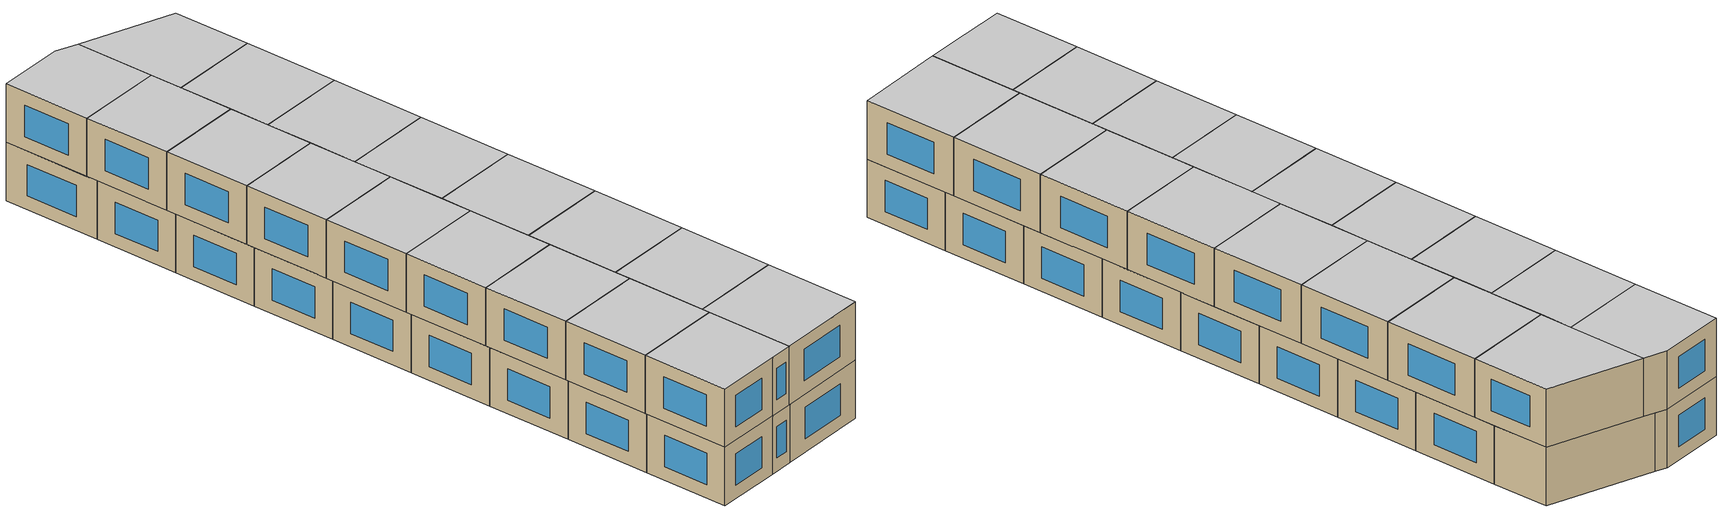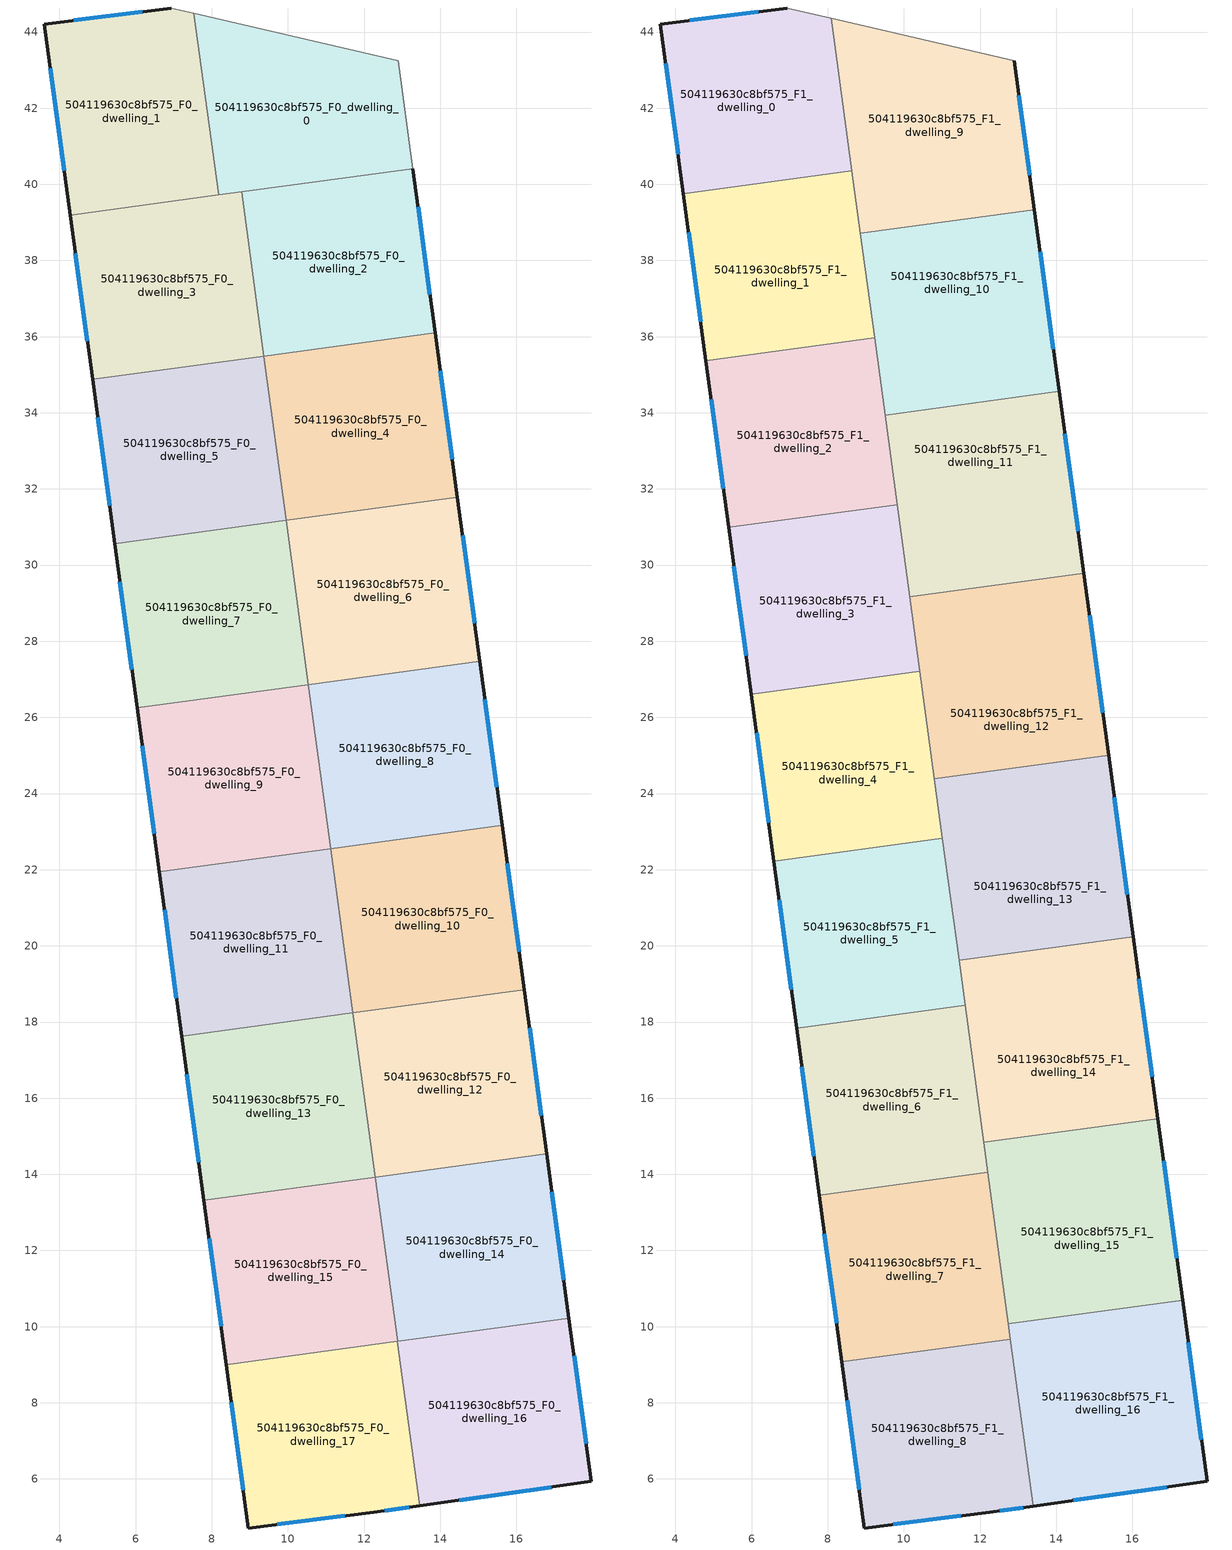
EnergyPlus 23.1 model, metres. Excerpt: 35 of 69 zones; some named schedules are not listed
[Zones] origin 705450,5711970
504119630c8bf575_F0_dwelling_0
 floor ground (EU_floor_Construction): 12.9,43.25 13.28,40.41 4.28,39.19 8.18,39.72 7.53,44.49 z0
 wall to 504119630c8bf575_F0_dwelling_1 (EU_wall_Construction): 7.53,44.49 8.18,39.72 4.28,39.19 z0:3
 wall adiabatic (EU_wall_Construction): 13.28,40.41 12.9,43.25 7.53,44.49 z0:3
 wall to 504119630c8bf575_F0_dwelling_2 (EU_wall_Construction): 8.78,39.8 13.28,40.41 z0:3
 wall to 504119630c8bf575_F0_dwelling_3 (EU_wall_Construction): 4.28,39.19 8.18,39.72 8.78,39.8 z0:3
 ceiling adiabatic (EU_roof_Construction): 13.28,40.41 12.9,43.25 8.09,44.36 8.71,39.79 z3
504119630c8bf575_F0_dwelling_1
 floor ground (EU_floor_Construction): 7.53,44.49 8.18,39.72 4.28,39.19 3.6,44.21 6.94,44.63 z0
 wall outside (EU_wall_Construction): 6.94,44.63 3.6,44.21 4.28,39.19 z0:3
 wall adiabatic (EU_wall_Construction): 7.53,44.49 6.94,44.63 z0:3
 window (EU_Window_Construction): 6.17,44.53 4.38,44.3 / 3.76,43.05 4.13,40.35 z0.69:2.31
504119630c8bf575_F0_dwelling_10
 floor ground (EU_floor_Construction): 15.62,23.16 16.21,18.85 11.71,18.24 11.12,22.55 z0
 wall outside (EU_wall_Construction): 16.21,18.85 15.62,23.16 z0:3
 wall to 504119630c8bf575_F0_dwelling_12 (EU_wall_Construction): 11.71,18.24 16.21,18.85 z0:3
 wall to 504119630c8bf575_F0_dwelling_11 (EU_wall_Construction): 11.12,22.55 11.71,18.24 z0:3
 wall to 504119630c8bf575_F0_dwelling_8 (EU_wall_Construction): 15.62,23.16 11.12,22.55 z0:3
 window (EU_Window_Construction): 16.08,19.85 15.76,22.16 z0.69:2.31
504119630c8bf575_F0_dwelling_11
 floor ground (EU_floor_Construction): 11.12,22.55 11.71,18.24 7.21,17.63 6.62,21.94 z0
 wall outside (EU_wall_Construction): 6.62,21.94 7.21,17.63 z0:3
 wall to 504119630c8bf575_F0_dwelling_13 (EU_wall_Construction): 7.21,17.63 11.71,18.24 z0:3
 wall to 504119630c8bf575_F0_dwelling_9 (EU_wall_Construction): 11.12,22.55 6.62,21.94 z0:3
 window (EU_Window_Construction): 6.76,20.94 7.07,18.63 z0.69:2.31
 ceiling adiabatic (EU_roof_Construction): 11.71,18.24 11.52,19.63 11.45,19.62 11.05,22.54 6.62,21.94 7.21,17.63 z3
504119630c8bf575_F0_dwelling_12
 floor ground (EU_floor_Construction): 16.21,18.85 16.8,14.54 12.3,13.93 11.71,18.24 z0
 wall outside (EU_wall_Construction): 16.8,14.54 16.21,18.85 z0:3
 wall to 504119630c8bf575_F0_dwelling_14 (EU_wall_Construction): 12.3,13.93 16.8,14.54 z0:3
 wall to 504119630c8bf575_F0_dwelling_13 (EU_wall_Construction): 11.71,18.24 12.3,13.93 z0:3
 window (EU_Window_Construction): 16.66,15.54 16.35,17.85 z0.69:2.31
504119630c8bf575_F0_dwelling_13
 floor ground (EU_floor_Construction): 11.71,18.24 12.3,13.93 7.8,13.32 7.21,17.63 z0
 wall outside (EU_wall_Construction): 7.21,17.63 7.8,13.32 z0:3
 wall to 504119630c8bf575_F0_dwelling_15 (EU_wall_Construction): 7.8,13.32 12.3,13.93 z0:3
 window (EU_Window_Construction): 7.35,16.63 7.66,14.32 z0.69:2.31
 ceiling adiabatic (EU_roof_Construction): 12.2,14.06 11.64,18.23 7.21,17.63 7.78,13.46 z3
504119630c8bf575_F0_dwelling_14
 floor ground (EU_floor_Construction): 16.8,14.54 17.38,10.23 12.88,9.62 12.3,13.93 z0
 wall outside (EU_wall_Construction): 17.38,10.23 16.8,14.54 z0:3
 wall to 504119630c8bf575_F0_dwelling_15 (EU_wall_Construction): 12.3,13.93 12.88,9.62 z0:3
 wall to 504119630c8bf575_F0_dwelling_16 (EU_wall_Construction): 12.88,9.62 17.38,10.23 z0:3
 window (EU_Window_Construction): 17.25,11.22 16.93,13.54 z0.69:2.31
504119630c8bf575_F0_dwelling_15
 floor ground (EU_floor_Construction): 12.3,13.93 12.88,9.62 8.38,9 7.8,13.32 z0
 wall outside (EU_wall_Construction): 7.8,13.32 8.38,9 z0:3
 wall to 504119630c8bf575_F0_dwelling_17 (EU_wall_Construction): 8.38,9 12.88,9.62 z0:3
 window (EU_Window_Construction): 7.93,12.32 8.24,10 z0.69:2.31
 ceiling adiabatic (EU_roof_Construction): 12.88,9.62 12.82,10.08 12.74,10.07 12.81,9.61 z3
504119630c8bf575_F0_dwelling_16
 floor ground (EU_floor_Construction): 17.38,10.23 17.96,5.93 13.46,5.29 12.88,9.62 z0
 wall outside (EU_wall_Construction): 13.46,5.29 17.96,5.93 17.38,10.23 z0:3
 wall to 504119630c8bf575_F0_dwelling_17 (EU_wall_Construction): 12.88,9.62 13.46,5.29 z0:3
 window (EU_Window_Construction): 14.51,5.44 16.92,5.79 / 17.83,6.93 17.52,9.23 z0.69:2.31
 ceiling adiabatic (EU_roof_Construction): 17.96,5.93 17.38,10.23 12.88,9.62 13.46,5.29 z3
504119630c8bf575_F0_dwelling_17
 floor ground (EU_floor_Construction): 12.88,9.62 13.46,5.29 12.26,5.12 8.96,4.71 8.38,9 z0
 wall outside (EU_wall_Construction): 8.38,9 8.96,4.71 12.26,5.12 13.46,5.29 z0:3
 window (EU_Window_Construction): 12.54,5.16 13.18,5.25 / 9.73,4.81 11.5,5.03 / 8.51,8.01 8.83,5.7 z0.69:2.31
 ceiling adiabatic (EU_roof_Construction): 13.46,5.29 12.88,9.62 12.81,9.61 13.39,5.28 z3
504119630c8bf575_F0_dwelling_2
 floor ground (EU_floor_Construction): 13.28,40.41 13.87,36.1 9.37,35.49 8.78,39.8 z0
 wall outside (EU_wall_Construction): 13.87,36.1 13.28,40.41 z0:3
 wall to 504119630c8bf575_F0_dwelling_4 (EU_wall_Construction): 9.37,35.49 13.87,36.1 z0:3
 wall to 504119630c8bf575_F0_dwelling_3 (EU_wall_Construction): 8.78,39.8 9.37,35.49 z0:3
 window (EU_Window_Construction): 13.73,37.1 13.42,39.41 z0.69:2.31
504119630c8bf575_F0_dwelling_3
 floor ground (EU_floor_Construction): 8.78,39.8 9.37,35.49 4.87,34.88 4.28,39.19 z0
 wall outside (EU_wall_Construction): 4.28,39.19 4.87,34.88 z0:3
 wall to 504119630c8bf575_F0_dwelling_5 (EU_wall_Construction): 4.87,34.88 9.37,35.49 z0:3
 window (EU_Window_Construction): 4.42,38.19 4.73,35.88 z0.69:2.31
504119630c8bf575_F0_dwelling_4
 floor ground (EU_floor_Construction): 13.87,36.1 14.45,31.79 9.95,31.18 9.37,35.49 z0
 wall outside (EU_wall_Construction): 14.45,31.79 13.87,36.1 z0:3
 wall to 504119630c8bf575_F0_dwelling_5 (EU_wall_Construction): 9.37,35.49 9.95,31.18 z0:3
 wall to 504119630c8bf575_F0_dwelling_6 (EU_wall_Construction): 9.95,31.18 14.45,31.79 z0:3
 window (EU_Window_Construction): 14.32,32.79 14,35.1 z0.69:2.31
504119630c8bf575_F0_dwelling_5
 floor ground (EU_floor_Construction): 9.37,35.49 9.95,31.18 5.45,30.57 4.87,34.88 z0
 wall outside (EU_wall_Construction): 4.87,34.88 5.45,30.57 z0:3
 wall to 504119630c8bf575_F0_dwelling_7 (EU_wall_Construction): 5.45,30.57 9.95,31.18 z0:3
 window (EU_Window_Construction): 5,33.88 5.32,31.56 z0.69:2.31
 ceiling adiabatic (EU_roof_Construction): 9.88,31.17 9.3,35.48 4.87,34.88 5.45,30.57 9.95,31.18 z3
504119630c8bf575_F0_dwelling_6
 floor ground (EU_floor_Construction): 14.45,31.79 15.04,27.47 10.54,26.86 9.95,31.18 z0
 wall outside (EU_wall_Construction): 15.04,27.47 14.45,31.79 z0:3
 wall to 504119630c8bf575_F0_dwelling_7 (EU_wall_Construction): 9.95,31.18 10.54,26.86 z0:3
 wall to 504119630c8bf575_F0_dwelling_8 (EU_wall_Construction): 10.54,26.86 15.04,27.47 z0:3
 window (EU_Window_Construction): 14.9,28.47 14.59,30.79 z0.69:2.31
504119630c8bf575_F0_dwelling_7
 floor ground (EU_floor_Construction): 9.95,31.18 10.54,26.86 6.04,26.25 5.45,30.57 z0
 wall outside (EU_wall_Construction): 5.45,30.57 6.04,26.25 z0:3
 wall to 504119630c8bf575_F0_dwelling_9 (EU_wall_Construction): 6.04,26.25 10.54,26.86 z0:3
 window (EU_Window_Construction): 5.59,29.57 5.9,27.25 z0.69:2.31
504119630c8bf575_F0_dwelling_8
 floor ground (EU_floor_Construction): 15.04,27.47 15.62,23.16 11.12,22.55 10.54,26.86 z0
 wall outside (EU_wall_Construction): 15.62,23.16 15.04,27.47 z0:3
 wall to 504119630c8bf575_F0_dwelling_9 (EU_wall_Construction): 10.54,26.86 11.12,22.55 z0:3
 window (EU_Window_Construction): 15.49,24.16 15.17,26.48 z0.69:2.31
504119630c8bf575_F0_dwelling_9
 floor ground (EU_floor_Construction): 10.54,26.86 11.12,22.55 6.62,21.94 6.04,26.25 z0
 wall outside (EU_wall_Construction): 6.04,26.25 6.62,21.94 z0:3
 window (EU_Window_Construction): 6.18,25.25 6.49,22.94 z0.69:2.31
 ceiling adiabatic (EU_roof_Construction): 11.05,22.54 10.47,26.85 6.04,26.25 6.62,21.94 z3
504119630c8bf575_F1_dwelling_0
 floor to 504119630c8bf575_F0_dwelling_1 (EU_floor_Construction): 7.53,44.49 8.1,40.28 4.21,39.75 3.6,44.21 6.94,44.63 z3
 floor to 504119630c8bf575_F0_dwelling_0 (EU_floor_Construction): 8.09,44.36 8.64,40.36 8.1,40.28 7.53,44.49 z3
 wall outside (EU_wall_Construction): 6.94,44.63 3.6,44.21 4.21,39.75 z3:6
 wall adiabatic (EU_wall_Construction): 8.09,44.36 6.94,44.63 z3:6
 wall to 504119630c8bf575_F1_dwelling_1 (EU_wall_Construction): 4.21,39.75 8.64,40.36 z3:6
 wall to 504119630c8bf575_F1_dwelling_9 (EU_wall_Construction): 8.64,40.36 8.09,44.36 z3:6
 window (EU_Window_Construction): 6.17,44.53 4.38,44.3 / 3.74,43.18 4.07,40.79 z3.69:5.31
 ceiling to 504119630c8bf575_F2_dwelling_0 (EU_floor_Construction): 8.64,40.36 8.09,44.36 6.94,44.63 3.6,44.21 4.21,39.75 z6
504119630c8bf575_F1_dwelling_1
 floor to 504119630c8bf575_F0_dwelling_3 (EU_floor_Construction): 8.71,39.79 9.23,35.97 4.8,35.37 4.28,39.19 z3
 floor to 504119630c8bf575_F0_dwelling_1 (EU_floor_Construction): 8.1,40.28 8.18,39.72 4.28,39.19 4.21,39.75 z3
 floor to 504119630c8bf575_F0_dwelling_0 (EU_floor_Construction): 8.64,40.36 8.71,39.79 4.28,39.19 8.18,39.72 8.1,40.28 z3
 wall outside (EU_wall_Construction): 4.21,39.75 4.8,35.37 z3:6
 wall to 504119630c8bf575_F1_dwelling_2 (EU_wall_Construction): 4.8,35.37 9.23,35.97 z3:6
 wall to 504119630c8bf575_F1_dwelling_10 (EU_wall_Construction): 9.23,35.97 8.86,38.72 z3:6
 wall to 504119630c8bf575_F1_dwelling_9 (EU_wall_Construction): 8.86,38.72 8.64,40.36 z3:6
 window (EU_Window_Construction): 4.35,38.74 4.66,36.39 z3.69:5.31
 ceiling to 504119630c8bf575_F2_dwelling_1 (EU_floor_Construction): 9.23,35.97 8.64,40.36 4.21,39.75 4.8,35.37 z6
504119630c8bf575_F1_dwelling_10
 floor to 504119630c8bf575_F0_dwelling_2 (EU_floor_Construction): 13.43,39.34 13.87,36.1 9.37,35.49 8.93,38.73 z3
 floor to 504119630c8bf575_F0_dwelling_4 (EU_floor_Construction): 13.87,36.1 14.08,34.56 9.58,33.95 9.37,35.49 z3
 floor to 504119630c8bf575_F0_dwelling_3 (EU_floor_Construction): 8.93,38.73 9.37,35.49 9.3,35.48 8.86,38.72 z3
 floor to 504119630c8bf575_F0_dwelling_5 (EU_floor_Construction): 9.37,35.49 9.58,33.95 9.51,33.94 9.3,35.48 z3
 wall outside (EU_wall_Construction): 14.08,34.56 13.43,39.34 z3:6
 wall to 504119630c8bf575_F1_dwelling_9 (EU_wall_Construction): 13.43,39.34 8.86,38.72 z3:6
 wall to 504119630c8bf575_F1_dwelling_11 (EU_wall_Construction): 9.51,33.94 14.08,34.56 z3:6
 wall to 504119630c8bf575_F1_dwelling_2 (EU_wall_Construction): 9.23,35.97 9.51,33.94 z3:6
 window (EU_Window_Construction): 13.93,35.67 13.58,38.23 z3.69:5.31
 ceiling to 504119630c8bf575_F2_dwelling_10 (EU_floor_Construction): 14.08,34.56 13.43,39.34 8.86,38.72 9.51,33.94 z6
504119630c8bf575_F1_dwelling_11
 floor to 504119630c8bf575_F0_dwelling_4 (EU_floor_Construction): 14.08,34.56 14.45,31.79 9.95,31.18 9.58,33.95 z3
 floor to 504119630c8bf575_F0_dwelling_7 (EU_floor_Construction): 9.95,31.18 10.23,29.17 10.15,29.17 9.88,31.17 z3
 floor to 504119630c8bf575_F0_dwelling_6 (EU_floor_Construction): 14.45,31.79 14.72,29.79 10.23,29.17 9.95,31.18 z3
 floor to 504119630c8bf575_F0_dwelling_5 (EU_floor_Construction): 9.58,33.95 9.95,31.18 9.88,31.17 9.51,33.94 z3
 wall outside (EU_wall_Construction): 14.72,29.79 14.08,34.56 z3:6
 wall to 504119630c8bf575_F1_dwelling_12 (EU_wall_Construction): 10.15,29.17 14.72,29.79 z3:6
 wall to 504119630c8bf575_F1_dwelling_3 (EU_wall_Construction): 9.83,31.59 10.15,29.17 z3:6
 wall to 504119630c8bf575_F1_dwelling_2 (EU_wall_Construction): 9.51,33.94 9.82,31.59 z3:6
 window (EU_Window_Construction): 14.58,30.89 14.23,33.46 z3.69:5.31
 ceiling to 504119630c8bf575_F2_dwelling_11 (EU_floor_Construction): 14.72,29.79 14.08,34.56 9.51,33.94 10.15,29.17 z6
504119630c8bf575_F1_dwelling_12
 floor to 504119630c8bf575_F0_dwelling_8 (EU_floor_Construction): 15.04,27.47 15.37,25.01 10.87,24.4 10.54,26.86 z3
 floor to 504119630c8bf575_F0_dwelling_6 (EU_floor_Construction): 14.72,29.79 15.04,27.47 10.54,26.86 10.23,29.17 z3
 floor to 504119630c8bf575_F0_dwelling_9 (EU_floor_Construction): 10.54,26.86 10.87,24.4 10.8,24.39 10.47,26.85 z3
 floor to 504119630c8bf575_F0_dwelling_7 (EU_floor_Construction): 10.23,29.17 10.54,26.86 10.47,26.85 10.15,29.17 z3
 wall outside (EU_wall_Construction): 15.37,25.01 14.72,29.79 z3:6
 wall to 504119630c8bf575_F1_dwelling_13 (EU_wall_Construction): 10.8,24.39 15.37,25.01 z3:6
 wall to 504119630c8bf575_F1_dwelling_4 (EU_wall_Construction): 10.42,27.21 10.8,24.39 z3:6
 wall to 504119630c8bf575_F1_dwelling_3 (EU_wall_Construction): 10.15,29.16 10.42,27.21 z3:6
 window (EU_Window_Construction): 15.22,26.12 14.88,28.68 z3.69:5.31
 ceiling to 504119630c8bf575_F2_dwelling_12 (EU_floor_Construction): 15.37,25.01 14.72,29.79 10.15,29.17 10.8,24.39 z6
504119630c8bf575_F1_dwelling_13
 floor to 504119630c8bf575_F0_dwelling_10 (EU_floor_Construction): 15.62,23.16 16.02,20.24 11.52,19.63 11.12,22.55 z3
 floor to 504119630c8bf575_F0_dwelling_8 (EU_floor_Construction): 15.37,25.01 15.62,23.16 11.12,22.55 10.87,24.4 z3
 floor to 504119630c8bf575_F0_dwelling_11 (EU_floor_Construction): 11.12,22.55 11.52,19.63 11.45,19.62 11.05,22.54 z3
 floor to 504119630c8bf575_F0_dwelling_9 (EU_floor_Construction): 10.87,24.4 11.12,22.55 11.05,22.54 10.8,24.39 z3
 wall outside (EU_wall_Construction): 16.02,20.24 15.37,25.01 z3:6
 wall to 504119630c8bf575_F1_dwelling_14 (EU_wall_Construction): 11.45,19.62 16.02,20.24 z3:6
 wall to 504119630c8bf575_F1_dwelling_5 (EU_wall_Construction): 11.01,22.82 11.45,19.62 z3:6
 wall to 504119630c8bf575_F1_dwelling_4 (EU_wall_Construction): 10.8,24.39 11.01,22.82 z3:6
 window (EU_Window_Construction): 15.87,21.34 15.52,23.91 z3.69:5.31
 ceiling to 504119630c8bf575_F2_dwelling_13 (EU_floor_Construction): 16.02,20.24 15.37,25.01 10.8,24.39 11.45,19.62 z6
504119630c8bf575_F1_dwelling_14
 floor to 504119630c8bf575_F0_dwelling_12 (EU_floor_Construction): 16.21,18.85 16.67,15.46 12.17,14.85 11.71,18.24 z3
 floor to 504119630c8bf575_F0_dwelling_10 (EU_floor_Construction): 16.02,20.24 16.21,18.85 11.71,18.24 11.52,19.63 z3
 floor adiabatic (EU_floor_Construction): 11.52,19.63 11.71,18.24 11.64,18.23 11.45,19.62 z3
 floor to 504119630c8bf575_F0_dwelling_13 (EU_floor_Construction): 11.71,18.24 12.17,14.85 12.1,14.84 11.64,18.23 z3
 wall outside (EU_wall_Construction): 16.67,15.46 16.02,20.24 z3:6
 wall to 504119630c8bf575_F1_dwelling_15 (EU_wall_Construction): 12.1,14.84 16.67,15.46 z3:6
 wall to 504119630c8bf575_F1_dwelling_6 (EU_wall_Construction): 11.61,18.44 12.1,14.84 z3:6
 wall to 504119630c8bf575_F1_dwelling_5 (EU_wall_Construction): 11.45,19.62 11.61,18.44 z3:6
 window (EU_Window_Construction): 16.52,16.57 16.17,19.13 z3.69:5.31
 ceiling to 504119630c8bf575_F2_dwelling_14 (EU_floor_Construction): 16.67,15.46 16.02,20.24 11.45,19.62 12.1,14.84 z6
504119630c8bf575_F1_dwelling_15
 floor to 504119630c8bf575_F0_dwelling_14 (EU_floor_Construction): 16.8,14.54 17.32,10.69 12.82,10.08 12.3,13.93 z3
 floor to 504119630c8bf575_F0_dwelling_12 (EU_floor_Construction): 16.67,15.46 16.8,14.54 12.3,13.93 12.17,14.85 z3
 floor to 504119630c8bf575_F0_dwelling_15 (EU_floor_Construction): 12.3,13.93 12.82,10.08 12.74,10.07 12.22,13.92 z3
 floor to 504119630c8bf575_F0_dwelling_13 (EU_floor_Construction): 12.17,14.85 12.3,13.93 12.22,13.92 12.1,14.84 z3
 wall outside (EU_wall_Construction): 17.32,10.69 16.67,15.46 z3:6
 wall to 504119630c8bf575_F1_dwelling_16 (EU_wall_Construction): 12.74,10.07 17.32,10.69 z3:6
 wall to 504119630c8bf575_F1_dwelling_7 (EU_wall_Construction): 12.2,14.06 12.74,10.07 z3:6
 wall to 504119630c8bf575_F1_dwelling_6 (EU_wall_Construction): 12.1,14.84 12.2,14.06 z3:6
 window (EU_Window_Construction): 17.17,11.8 16.82,14.36 z3.69:5.31
 ceiling to 504119630c8bf575_F2_dwelling_15 (EU_floor_Construction): 17.32,10.69 16.67,15.46 12.1,14.84 12.74,10.07 z6
504119630c8bf575_F1_dwelling_16
 floor to 504119630c8bf575_F0_dwelling_14 (EU_floor_Construction): 17.32,10.69 17.38,10.23 12.88,9.62 12.82,10.08 z3
 floor adiabatic (EU_floor_Construction): 17.32,10.69 17.96,5.93 13.39,5.28 12.74,10.07 12.82,10.08 12.88,9.62 17.38,10.23 z3
 wall outside (EU_wall_Construction): 13.39,5.28 17.96,5.93 17.32,10.69 z3:6
 wall to 504119630c8bf575_F1_dwelling_8 (EU_wall_Construction): 12.8,9.67 13.39,5.28 z3:6
 wall to 504119630c8bf575_F1_dwelling_7 (EU_wall_Construction): 12.74,10.07 12.8,9.67 z3:6
 window (EU_Window_Construction): 17.82,7.04 17.47,9.59 / 14.45,5.43 16.91,5.78 z3.69:5.31
 ceiling to 504119630c8bf575_F2_dwelling_16 (EU_floor_Construction): 17.96,5.93 17.32,10.69 12.74,10.07 13.39,5.28 z6
504119630c8bf575_F1_dwelling_2
 floor adiabatic (EU_floor_Construction): 9.3,35.48 9.82,31.59 5.4,30.99 4.87,34.88 z3
 floor to 504119630c8bf575_F0_dwelling_3 (EU_floor_Construction): 9.23,35.97 9.3,35.48 4.87,34.88 4.8,35.37 z3
 wall outside (EU_wall_Construction): 4.8,35.37 5.4,30.99 z3:6
 wall to 504119630c8bf575_F1_dwelling_3 (EU_wall_Construction): 5.4,30.99 9.82,31.59 z3:6
 window (EU_Window_Construction): 4.94,34.36 5.26,32 z3.69:5.31
 ceiling to 504119630c8bf575_F2_dwelling_2 (EU_floor_Construction): 9.82,31.59 9.23,35.97 4.8,35.37 5.4,30.99 z6
504119630c8bf575_F1_dwelling_3
 floor to 504119630c8bf575_F0_dwelling_7 (EU_floor_Construction): 9.88,31.17 10.42,27.21 5.99,26.61 5.45,30.57 z3
 floor adiabatic (EU_floor_Construction): 9.82,31.59 9.88,31.17 5.45,30.57 5.4,30.99 z3
 wall outside (EU_wall_Construction): 5.4,30.99 5.99,26.61 z3:6
 wall to 504119630c8bf575_F1_dwelling_4 (EU_wall_Construction): 5.99,26.61 10.42,27.21 z3:6
 window (EU_Window_Construction): 5.53,29.97 5.85,27.62 z3.69:5.31
 ceiling to 504119630c8bf575_F2_dwelling_3 (EU_floor_Construction): 10.42,27.21 9.82,31.59 5.4,30.99 5.99,26.61 z6
504119630c8bf575_F1_dwelling_4
 floor adiabatic (EU_floor_Construction): 10.47,26.85 11.01,22.82 6.59,22.22 6.04,26.25 z3
 floor to 504119630c8bf575_F0_dwelling_7 (EU_floor_Construction): 10.42,27.21 10.47,26.85 6.04,26.25 5.99,26.61 z3
 wall outside (EU_wall_Construction): 5.99,26.61 6.59,22.22 z3:6
 wall to 504119630c8bf575_F1_dwelling_5 (EU_wall_Construction): 6.59,22.22 11.01,22.82 z3:6
 window (EU_Window_Construction): 6.13,25.59 6.45,23.24 z3.69:5.31
 ceiling to 504119630c8bf575_F2_dwelling_4 (EU_floor_Construction): 11.01,22.82 10.42,27.21 5.99,26.61 6.59,22.22 z6
504119630c8bf575_F1_dwelling_5
 floor adiabatic (EU_floor_Construction): 11.01,22.82 11.61,18.44 7.18,17.84 6.59,22.22 z3
 wall outside (EU_wall_Construction): 6.59,22.22 7.18,17.84 z3:6
 wall to 504119630c8bf575_F1_dwelling_6 (EU_wall_Construction): 7.18,17.84 11.61,18.44 z3:6
 window (EU_Window_Construction): 6.72,21.21 7.04,18.85 z3.69:5.31
 ceiling to 504119630c8bf575_F2_dwelling_5 (EU_floor_Construction): 11.61,18.44 11.01,22.82 6.59,22.22 7.18,17.84 z6
504119630c8bf575_F1_dwelling_6
 floor adiabatic (EU_floor_Construction): 11.61,18.44 12.2,14.06 7.78,13.46 7.18,17.84 z3
 wall outside (EU_wall_Construction): 7.18,17.84 7.78,13.46 z3:6
 wall to 504119630c8bf575_F1_dwelling_7 (EU_wall_Construction): 7.78,13.46 12.2,14.06 z3:6
 window (EU_Window_Construction): 7.32,16.82 7.64,14.47 z3.69:5.31
 ceiling to 504119630c8bf575_F2_dwelling_6 (EU_floor_Construction): 12.2,14.06 11.61,18.44 7.18,17.84 7.78,13.46 z6
504119630c8bf575_F1_dwelling_7
 floor to 504119630c8bf575_F0_dwelling_15 (EU_floor_Construction): 12.22,13.92 12.8,9.67 8.37,9.07 7.8,13.32 z3
 floor to 504119630c8bf575_F0_dwelling_13 (EU_floor_Construction): 12.2,14.06 12.22,13.92 7.8,13.32 7.78,13.46 z3
 wall outside (EU_wall_Construction): 7.78,13.46 8.37,9.07 z3:6
 wall to 504119630c8bf575_F1_dwelling_8 (EU_wall_Construction): 8.37,9.07 12.8,9.67 z3:6
 window (EU_Window_Construction): 7.91,12.44 8.23,10.09 z3.69:5.31
 ceiling to 504119630c8bf575_F2_dwelling_7 (EU_floor_Construction): 12.8,9.67 12.2,14.06 7.78,13.46 8.37,9.07 z6
504119630c8bf575_F1_dwelling_8
 floor to 504119630c8bf575_F0_dwelling_17 (EU_floor_Construction): 12.81,9.61 13.39,5.28 12.26,5.12 8.96,4.71 8.38,9.01 z3
 floor to 504119630c8bf575_F0_dwelling_15 (EU_floor_Construction): 12.8,9.67 12.81,9.61 8.38,9.01 8.37,9.07 z3
 wall outside (EU_wall_Construction): 8.37,9.07 8.96,4.71 12.26,5.12 13.39,5.28 z3:6
 window (EU_Window_Construction): 8.51,8.06 8.82,5.72 / 12.52,5.16 13.13,5.25 / 9.73,4.81 11.5,5.03 z3.69:5.31
 ceiling to 504119630c8bf575_F2_dwelling_8 (EU_floor_Construction): 13.39,5.28 12.8,9.67 8.37,9.07 8.96,4.71 12.26,5.12 z6
504119630c8bf575_F1_dwelling_9
 floor to 504119630c8bf575_F0_dwelling_2 (EU_floor_Construction): 13.28,40.41 13.43,39.34 8.93,38.73 8.78,39.8 z3
 floor to 504119630c8bf575_F0_dwelling_3 (EU_floor_Construction): 8.78,39.8 8.93,38.73 8.86,38.72 8.71,39.79 z3
 floor adiabatic (EU_floor_Construction): 12.9,43.25 13.28,40.41 8.71,39.79 8.86,38.72 8.09,44.36 z3
 wall outside (EU_wall_Construction): 13.43,39.34 12.9,43.25 z3:6
 wall adiabatic (EU_wall_Construction): 12.9,43.25 8.09,44.36 z3:6
 window (EU_Window_Construction): 13.31,40.24 13.02,42.34 z3.69:5.31
 ceiling to 504119630c8bf575_F2_dwelling_9 (EU_floor_Construction): 13.43,39.34 12.9,43.25 8.09,44.36 8.86,38.72 z6
[Building]
EU S2 Campaign: North Axis=0; Terrain=City; Solar Distribution=FullExterior
[Site:Location]
London: Latitude=51.5; Longitude=-0.5; Time Zone=0; Elevation=25
[SizingPeriod:WeatherFileDays]
AnnualSizingPeriod: Begin Month=1; Begin Day of Month=1; End Month=12; End Day of Month=31; Day of Week for Start Day=Monday; Use Weather File Daylight Saving Period=No; Use Weather File Rain and Snow Indicators=No
[MATERIAL]
EU_InternalMass_Material: Roughness=MediumRough; Thickness=0.1; Conductivity=1; Density=1800; Specific Heat=900; Thermal Absorptance=0.9; Solar Absorptance=0.7; Visible Absorptance=0.7
[MATERIAL:NOMASS] Roughness=MediumRough; Thermal Absorptance=0.9; Solar Absorptance=0.7; Visible Absorptance=0.7
Name | Thermal Resistance
EU_wall_NoMass | 0.635353
EU_roof_NoMass | 0.675062
EU_floor_NoMass | 1.96382
[WINDOWMATERIAL:SIMPLEGLAZINGSYSTEM]
EU_Window_SimpleGlazing: UFactor=2.96269; Solar Heat Gain Coefficient=0.76; Visible Transmittance=0.76
[CONSTRUCTION]
EU_wall_Construction: EU_wall_NoMass
EU_roof_Construction: EU_roof_NoMass
EU_floor_Construction: EU_floor_NoMass
EU_InternalMass_Construction: EU_InternalMass_Material
EU_Window_Construction: EU_Window_SimpleGlazing
[ZONE] Type=1; Multiplier=1; Ceiling Height=autocalculate; Floor Area=autocalculate; Part of Total Floor Area=Yes
Name | Volume
504119630c8bf575_F0_dwelling_0 | 59.2903
504119630c8bf575_F1_dwelling_0; 504119630c8bf575_F0_dwelling_16 | 59.2874
504119630c8bf575_F0_dwelling_1; 504119630c8bf575_F0_dwelling_14 | 59.2976
504119630c8bf575_F1_dwelling_1 | 59.2998
504119630c8bf575_F0_dwelling_10; 504119630c8bf575_F0_dwelling_4 | 59.2917
504119630c8bf575_F1_dwelling_10 | 66.7075
504119630c8bf575_F0_dwelling_11; 504119630c8bf575_F0_dwelling_13; 504119630c8bf575_F0_dwelling_15; 504119630c8bf575_F0_dwelling_9 | 59.2822
504119630c8bf575_F1_dwelling_11 | 66.6929
504119630c8bf575_F0_dwelling_12; 504119630c8bf575_F1_dwelling_5 | 59.2969
504119630c8bf575_F1_dwelling_12; 504119630c8bf575_F1_dwelling_14; 504119630c8bf575_F1_dwelling_15; 504119630c8bf575_F1_dwelling_16 | 66.7009
504119630c8bf575_F1_dwelling_13 | 66.7024
504119630c8bf575_F0_dwelling_17 | 59.2859
504119630c8bf575_F0_dwelling_2 | 59.2925
504119630c8bf575_F1_dwelling_2 | 59.302
504119630c8bf575_F0_dwelling_3 | 59.283
504119630c8bf575_F1_dwelling_3 | 59.2808
504119630c8bf575_F1_dwelling_4 | 59.2939
504119630c8bf575_F0_dwelling_5; 504119630c8bf575_F1_dwelling_6 | 59.2896
504119630c8bf575_F0_dwelling_6; 504119630c8bf575_F0_dwelling_7 | 59.2983
504119630c8bf575_F1_dwelling_7 | 59.2888
504119630c8bf575_F0_dwelling_8 | 59.2786
504119630c8bf575_F1_dwelling_8 | 59.291
504119630c8bf575_F1_dwelling_9 | 66.6914
[INTERNALMASS] Construction=EU_InternalMass_Construction
Name | Zone or ZoneList | Surface Area
504119630c8bf575_F0_dwelling_0_EU_InternalMass | 504119630c8bf575_F0_dwelling_0 | 19.766
504119630c8bf575_F0_dwelling_1_EU_InternalMass | 504119630c8bf575_F0_dwelling_1 | 19.7645
504119630c8bf575_F0_dwelling_2_EU_InternalMass | 504119630c8bf575_F0_dwelling_2 | 19.7639
504119630c8bf575_F0_dwelling_3_EU_InternalMass | 504119630c8bf575_F0_dwelling_3 | 19.7598
504119630c8bf575_F0_dwelling_4_EU_InternalMass | 504119630c8bf575_F0_dwelling_4 | 19.7626
504119630c8bf575_F0_dwelling_5_EU_InternalMass | 504119630c8bf575_F0_dwelling_5 | 19.7644
504119630c8bf575_F0_dwelling_6_EU_InternalMass | 504119630c8bf575_F0_dwelling_6 | 19.7659
504119630c8bf575_F0_dwelling_7_EU_InternalMass | 504119630c8bf575_F0_dwelling_7 | 19.7662
504119630c8bf575_F0_dwelling_8_EU_InternalMass | 504119630c8bf575_F0_dwelling_8 | 19.7596
504119630c8bf575_F0_dwelling_9_EU_InternalMass | 504119630c8bf575_F0_dwelling_9 | 19.7619
504119630c8bf575_F0_dwelling_10_EU_InternalMass | 504119630c8bf575_F0_dwelling_10 | 19.7636
504119630c8bf575_F0_dwelling_11_EU_InternalMass | 504119630c8bf575_F0_dwelling_11 | 19.7622
504119630c8bf575_F0_dwelling_12_EU_InternalMass | 504119630c8bf575_F0_dwelling_12 | 19.7665
504119630c8bf575_F0_dwelling_13_EU_InternalMass | 504119630c8bf575_F0_dwelling_13 | 19.7622
504119630c8bf575_F0_dwelling_14_EU_InternalMass | 504119630c8bf575_F0_dwelling_14 | 19.7632
504119630c8bf575_F0_dwelling_15_EU_InternalMass | 504119630c8bf575_F0_dwelling_15 | 19.7626
504119630c8bf575_F0_dwelling_16_EU_InternalMass | 504119630c8bf575_F0_dwelling_16 | 19.763
504119630c8bf575_F0_dwelling_17_EU_InternalMass | 504119630c8bf575_F0_dwelling_17 | 19.7614
504119630c8bf575_F1_dwelling_0_EU_InternalMass | 504119630c8bf575_F1_dwelling_0 | 19.7629
504119630c8bf575_F1_dwelling_1_EU_InternalMass | 504119630c8bf575_F1_dwelling_1 | 19.7668
504119630c8bf575_F1_dwelling_2_EU_InternalMass | 504119630c8bf575_F1_dwelling_2 | 19.7674
504119630c8bf575_F1_dwelling_3_EU_InternalMass | 504119630c8bf575_F1_dwelling_3 | 19.7605
504119630c8bf575_F1_dwelling_4_EU_InternalMass | 504119630c8bf575_F1_dwelling_4 | 19.7649
504119630c8bf575_F1_dwelling_5_EU_InternalMass | 504119630c8bf575_F1_dwelling_5 | 19.7655
504119630c8bf575_F1_dwelling_6_EU_InternalMass | 504119630c8bf575_F1_dwelling_6 | 19.763
504119630c8bf575_F1_dwelling_7_EU_InternalMass | 504119630c8bf575_F1_dwelling_7 | 19.763
504119630c8bf575_F1_dwelling_8_EU_InternalMass | 504119630c8bf575_F1_dwelling_8 | 19.7637
504119630c8bf575_F1_dwelling_9_EU_InternalMass | 504119630c8bf575_F1_dwelling_9 | 22.2307
504119630c8bf575_F1_dwelling_10_EU_InternalMass | 504119630c8bf575_F1_dwelling_10 | 22.2353
504119630c8bf575_F1_dwelling_11_EU_InternalMass | 504119630c8bf575_F1_dwelling_11 | 22.2309
504119630c8bf575_F1_dwelling_12_EU_InternalMass | 504119630c8bf575_F1_dwelling_12 | 22.2337
504119630c8bf575_F1_dwelling_13_EU_InternalMass | 504119630c8bf575_F1_dwelling_13 | 22.2339
504119630c8bf575_F1_dwelling_14_EU_InternalMass | 504119630c8bf575_F1_dwelling_14 | 22.234
504119630c8bf575_F1_dwelling_15_EU_InternalMass | 504119630c8bf575_F1_dwelling_15 | 22.2336
504119630c8bf575_F1_dwelling_16_EU_InternalMass | 504119630c8bf575_F1_dwelling_16 | 22.2339
[OTHEREQUIPMENT] Fuel Type=Electricity; Design Level Calculation Method=Watts/Area; Power per Zone Floor Area=1; Fraction Latent=0; Fraction Radiant=0; Fraction Lost=0; Carbon Dioxide Generation Rate=0; EndUse Subcategory=EU_Step8_InternalGains
Name | Zone or ZoneList or Space or SpaceList | Schedule
EU_Step8_InternalGain_504119630c8bf575_F0_dwelling_0_f000 | 504119630c8bf575_F0_dwelling_0 | EU_Step8_GainSchedule_504119630c8bf575_F0_dwelling_0_f000
EU_Step8_InternalGain_504119630c8bf575_F0_dwelling_1_f000 | 504119630c8bf575_F0_dwelling_1 | EU_Step8_GainSchedule_504119630c8bf575_F0_dwelling_1_f000
EU_Step8_InternalGain_504119630c8bf575_F0_dwelling_2_f000 | 504119630c8bf575_F0_dwelling_2 | EU_Step8_GainSchedule_504119630c8bf575_F0_dwelling_2_f000
EU_Step8_InternalGain_504119630c8bf575_F0_dwelling_3_f000 | 504119630c8bf575_F0_dwelling_3 | EU_Step8_GainSchedule_504119630c8bf575_F0_dwelling_3_f000
EU_Step8_InternalGain_504119630c8bf575_F0_dwelling_4_f000 | 504119630c8bf575_F0_dwelling_4 | EU_Step8_GainSchedule_504119630c8bf575_F0_dwelling_4_f000
EU_Step8_InternalGain_504119630c8bf575_F0_dwelling_5_f000 | 504119630c8bf575_F0_dwelling_5 | EU_Step8_GainSchedule_504119630c8bf575_F0_dwelling_5_f000
EU_Step8_InternalGain_504119630c8bf575_F0_dwelling_6_f000 | 504119630c8bf575_F0_dwelling_6 | EU_Step8_GainSchedule_504119630c8bf575_F0_dwelling_6_f000
EU_Step8_InternalGain_504119630c8bf575_F0_dwelling_7_f000 | 504119630c8bf575_F0_dwelling_7 | EU_Step8_GainSchedule_504119630c8bf575_F0_dwelling_7_f000
EU_Step8_InternalGain_504119630c8bf575_F0_dwelling_8_f000 | 504119630c8bf575_F0_dwelling_8 | EU_Step8_GainSchedule_504119630c8bf575_F0_dwelling_8_f000
EU_Step8_InternalGain_504119630c8bf575_F0_dwelling_9_f000 | 504119630c8bf575_F0_dwelling_9 | EU_Step8_GainSchedule_504119630c8bf575_F0_dwelling_9_f000
EU_Step8_InternalGain_504119630c8bf575_F0_dwelling_10_f000 | 504119630c8bf575_F0_dwelling_10 | EU_Step8_GainSchedule_504119630c8bf575_F0_dwelling_10_f000
EU_Step8_InternalGain_504119630c8bf575_F0_dwelling_11_f000 | 504119630c8bf575_F0_dwelling_11 | EU_Step8_GainSchedule_504119630c8bf575_F0_dwelling_11_f000
EU_Step8_InternalGain_504119630c8bf575_F0_dwelling_12_f000 | 504119630c8bf575_F0_dwelling_12 | EU_Step8_GainSchedule_504119630c8bf575_F0_dwelling_12_f000
EU_Step8_InternalGain_504119630c8bf575_F0_dwelling_13_f000 | 504119630c8bf575_F0_dwelling_13 | EU_Step8_GainSchedule_504119630c8bf575_F0_dwelling_13_f000
EU_Step8_InternalGain_504119630c8bf575_F0_dwelling_14_f000 | 504119630c8bf575_F0_dwelling_14 | EU_Step8_GainSchedule_504119630c8bf575_F0_dwelling_14_f000
EU_Step8_InternalGain_504119630c8bf575_F0_dwelling_15_f000 | 504119630c8bf575_F0_dwelling_15 | EU_Step8_GainSchedule_504119630c8bf575_F0_dwelling_15_f000
EU_Step8_InternalGain_504119630c8bf575_F0_dwelling_16_f000 | 504119630c8bf575_F0_dwelling_16 | EU_Step8_GainSchedule_504119630c8bf575_F0_dwelling_16_f000
EU_Step8_InternalGain_504119630c8bf575_F0_dwelling_17_f000 | 504119630c8bf575_F0_dwelling_17 | EU_Step8_GainSchedule_504119630c8bf575_F0_dwelling_17_f000
EU_Step8_InternalGain_504119630c8bf575_F1_dwelling_0_f000 | 504119630c8bf575_F1_dwelling_0 | EU_Step8_GainSchedule_504119630c8bf575_F1_dwelling_0_f000
EU_Step8_InternalGain_504119630c8bf575_F1_dwelling_1_f000 | 504119630c8bf575_F1_dwelling_1 | EU_Step8_GainSchedule_504119630c8bf575_F1_dwelling_1_f000
EU_Step8_InternalGain_504119630c8bf575_F1_dwelling_2_f000 | 504119630c8bf575_F1_dwelling_2 | EU_Step8_GainSchedule_504119630c8bf575_F1_dwelling_2_f000
EU_Step8_InternalGain_504119630c8bf575_F1_dwelling_3_f000 | 504119630c8bf575_F1_dwelling_3 | EU_Step8_GainSchedule_504119630c8bf575_F1_dwelling_3_f000
EU_Step8_InternalGain_504119630c8bf575_F1_dwelling_4_f000 | 504119630c8bf575_F1_dwelling_4 | EU_Step8_GainSchedule_504119630c8bf575_F1_dwelling_4_f000
EU_Step8_InternalGain_504119630c8bf575_F1_dwelling_5_f000 | 504119630c8bf575_F1_dwelling_5 | EU_Step8_GainSchedule_504119630c8bf575_F1_dwelling_5_f000
EU_Step8_InternalGain_504119630c8bf575_F1_dwelling_6_f000 | 504119630c8bf575_F1_dwelling_6 | EU_Step8_GainSchedule_504119630c8bf575_F1_dwelling_6_f000
EU_Step8_InternalGain_504119630c8bf575_F1_dwelling_7_f000 | 504119630c8bf575_F1_dwelling_7 | EU_Step8_GainSchedule_504119630c8bf575_F1_dwelling_7_f000
EU_Step8_InternalGain_504119630c8bf575_F1_dwelling_8_f000 | 504119630c8bf575_F1_dwelling_8 | EU_Step8_GainSchedule_504119630c8bf575_F1_dwelling_8_f000
EU_Step8_InternalGain_504119630c8bf575_F1_dwelling_9_f000 | 504119630c8bf575_F1_dwelling_9 | EU_Step8_GainSchedule_504119630c8bf575_F1_dwelling_9_f000
EU_Step8_InternalGain_504119630c8bf575_F1_dwelling_10_f000 | 504119630c8bf575_F1_dwelling_10 | EU_Step8_GainSchedule_504119630c8bf575_F1_dwelling_10_f000
EU_Step8_InternalGain_504119630c8bf575_F1_dwelling_11_f000 | 504119630c8bf575_F1_dwelling_11 | EU_Step8_GainSchedule_504119630c8bf575_F1_dwelling_11_f000
EU_Step8_InternalGain_504119630c8bf575_F1_dwelling_12_f000 | 504119630c8bf575_F1_dwelling_12 | EU_Step8_GainSchedule_504119630c8bf575_F1_dwelling_12_f000
EU_Step8_InternalGain_504119630c8bf575_F1_dwelling_13_f000 | 504119630c8bf575_F1_dwelling_13 | EU_Step8_GainSchedule_504119630c8bf575_F1_dwelling_13_f000
EU_Step8_InternalGain_504119630c8bf575_F1_dwelling_14_f000 | 504119630c8bf575_F1_dwelling_14 | EU_Step8_GainSchedule_504119630c8bf575_F1_dwelling_14_f000
EU_Step8_InternalGain_504119630c8bf575_F1_dwelling_15_f000 | 504119630c8bf575_F1_dwelling_15 | EU_Step8_GainSchedule_504119630c8bf575_F1_dwelling_15_f000
EU_Step8_InternalGain_504119630c8bf575_F1_dwelling_16_f000 | 504119630c8bf575_F1_dwelling_16 | EU_Step8_GainSchedule_504119630c8bf575_F1_dwelling_16_f000
[ZONEVENTILATION:DESIGNFLOWRATE] Schedule=EU_AlwaysOn; Design Flow Rate Calculation Method=AirChanges/Hour; Air Changes per Hour=0.555504; Ventilation Type=Natural; Fan Pressure Rise=0; Fan Total Efficiency=1; Constant Term Coefficient=1; Temperature Term Coefficient=0; Velocity Term Coefficient=0; Velocity Squared Term Coefficient=0; Minimum Indoor Temperature=-100; Maximum Indoor Temperature=100; Delta Temperature=-100; Minimum Outdoor Temperature=-100; Maximum Outdoor Temperature=100; Maximum Wind Speed=40
Name | Zone or ZoneList or Space or SpaceList
EU_ConstantAir_504119630c8bf575_F0_dwelling_0 | 504119630c8bf575_F0_dwelling_0
EU_ConstantAir_504119630c8bf575_F0_dwelling_1 | 504119630c8bf575_F0_dwelling_1
EU_ConstantAir_504119630c8bf575_F0_dwelling_2 | 504119630c8bf575_F0_dwelling_2
EU_ConstantAir_504119630c8bf575_F0_dwelling_3 | 504119630c8bf575_F0_dwelling_3
EU_ConstantAir_504119630c8bf575_F0_dwelling_4 | 504119630c8bf575_F0_dwelling_4
EU_ConstantAir_504119630c8bf575_F0_dwelling_5 | 504119630c8bf575_F0_dwelling_5
EU_ConstantAir_504119630c8bf575_F0_dwelling_6 | 504119630c8bf575_F0_dwelling_6
EU_ConstantAir_504119630c8bf575_F0_dwelling_7 | 504119630c8bf575_F0_dwelling_7
EU_ConstantAir_504119630c8bf575_F0_dwelling_8 | 504119630c8bf575_F0_dwelling_8
EU_ConstantAir_504119630c8bf575_F0_dwelling_9 | 504119630c8bf575_F0_dwelling_9
EU_ConstantAir_504119630c8bf575_F0_dwelling_10 | 504119630c8bf575_F0_dwelling_10
EU_ConstantAir_504119630c8bf575_F0_dwelling_11 | 504119630c8bf575_F0_dwelling_11
EU_ConstantAir_504119630c8bf575_F0_dwelling_12 | 504119630c8bf575_F0_dwelling_12
EU_ConstantAir_504119630c8bf575_F0_dwelling_13 | 504119630c8bf575_F0_dwelling_13
EU_ConstantAir_504119630c8bf575_F0_dwelling_14 | 504119630c8bf575_F0_dwelling_14
EU_ConstantAir_504119630c8bf575_F0_dwelling_15 | 504119630c8bf575_F0_dwelling_15
EU_ConstantAir_504119630c8bf575_F0_dwelling_16 | 504119630c8bf575_F0_dwelling_16
EU_ConstantAir_504119630c8bf575_F0_dwelling_17 | 504119630c8bf575_F0_dwelling_17
EU_ConstantAir_504119630c8bf575_F1_dwelling_0 | 504119630c8bf575_F1_dwelling_0
EU_ConstantAir_504119630c8bf575_F1_dwelling_1 | 504119630c8bf575_F1_dwelling_1
EU_ConstantAir_504119630c8bf575_F1_dwelling_2 | 504119630c8bf575_F1_dwelling_2
EU_ConstantAir_504119630c8bf575_F1_dwelling_3 | 504119630c8bf575_F1_dwelling_3
EU_ConstantAir_504119630c8bf575_F1_dwelling_4 | 504119630c8bf575_F1_dwelling_4
EU_ConstantAir_504119630c8bf575_F1_dwelling_5 | 504119630c8bf575_F1_dwelling_5
EU_ConstantAir_504119630c8bf575_F1_dwelling_6 | 504119630c8bf575_F1_dwelling_6
EU_ConstantAir_504119630c8bf575_F1_dwelling_7 | 504119630c8bf575_F1_dwelling_7
EU_ConstantAir_504119630c8bf575_F1_dwelling_8 | 504119630c8bf575_F1_dwelling_8
EU_ConstantAir_504119630c8bf575_F1_dwelling_9 | 504119630c8bf575_F1_dwelling_9
EU_ConstantAir_504119630c8bf575_F1_dwelling_10 | 504119630c8bf575_F1_dwelling_10
EU_ConstantAir_504119630c8bf575_F1_dwelling_11 | 504119630c8bf575_F1_dwelling_11
EU_ConstantAir_504119630c8bf575_F1_dwelling_12 | 504119630c8bf575_F1_dwelling_12
EU_ConstantAir_504119630c8bf575_F1_dwelling_13 | 504119630c8bf575_F1_dwelling_13
EU_ConstantAir_504119630c8bf575_F1_dwelling_14 | 504119630c8bf575_F1_dwelling_14
EU_ConstantAir_504119630c8bf575_F1_dwelling_15 | 504119630c8bf575_F1_dwelling_15
EU_ConstantAir_504119630c8bf575_F1_dwelling_16 | 504119630c8bf575_F1_dwelling_16
[HVACTEMPLATE:ZONE:IDEALLOADSAIRSYSTEM] System Availability Schedule=EU_AlwaysOn; Maximum Heating Supply Air Temperature=50; Minimum Cooling Supply Air Temperature=13; Maximum Heating Supply Air Humidity Ratio=0.0156; Minimum Cooling Supply Air Humidity Ratio=0.0077; Heating Limit=NoLimit; Cooling Limit=NoLimit; Heating Availability Schedule=EU_AlwaysOn; Cooling Availability Schedule=EU_CoolingOff; Dehumidification Control Type=ConstantSensibleHeatRatio; Cooling Sensible Heat Ratio=0.7; Dehumidification Setpoint=60; Humidification Control Type=None; Humidification Setpoint=30; Outdoor Air Method=None; Outdoor Air Flow Rate per Person=0.00944; Outdoor Air Flow Rate per Zone Floor Area=0; Outdoor Air Flow Rate per Zone=0; Demand Controlled Ventilation Type=None; Outdoor Air Economizer Type=NoEconomizer; Heat Recovery Type=None; Sensible Heat Recovery Effectiveness=0.7; Latent Heat Recovery Effectiveness=0.65
Name | Template Thermostat
504119630c8bf575_F0_dwelling_0 | EU_HeatOnly_504119630c8bf575_F0_dwelling_0
504119630c8bf575_F0_dwelling_1 | EU_HeatOnly_504119630c8bf575_F0_dwelling_1
504119630c8bf575_F0_dwelling_2 | EU_HeatOnly_504119630c8bf575_F0_dwelling_2
504119630c8bf575_F0_dwelling_3 | EU_HeatOnly_504119630c8bf575_F0_dwelling_3
504119630c8bf575_F0_dwelling_4 | EU_HeatOnly_504119630c8bf575_F0_dwelling_4
504119630c8bf575_F0_dwelling_5 | EU_HeatOnly_504119630c8bf575_F0_dwelling_5
504119630c8bf575_F0_dwelling_6 | EU_HeatOnly_504119630c8bf575_F0_dwelling_6
504119630c8bf575_F0_dwelling_7 | EU_HeatOnly_504119630c8bf575_F0_dwelling_7
504119630c8bf575_F0_dwelling_8 | EU_HeatOnly_504119630c8bf575_F0_dwelling_8
504119630c8bf575_F0_dwelling_9 | EU_HeatOnly_504119630c8bf575_F0_dwelling_9
504119630c8bf575_F0_dwelling_10 | EU_HeatOnly_504119630c8bf575_F0_dwelling_10
504119630c8bf575_F0_dwelling_11 | EU_HeatOnly_504119630c8bf575_F0_dwelling_11
504119630c8bf575_F0_dwelling_12 | EU_HeatOnly_504119630c8bf575_F0_dwelling_12
504119630c8bf575_F0_dwelling_13 | EU_HeatOnly_504119630c8bf575_F0_dwelling_13
504119630c8bf575_F0_dwelling_14 | EU_HeatOnly_504119630c8bf575_F0_dwelling_14
504119630c8bf575_F0_dwelling_15 | EU_HeatOnly_504119630c8bf575_F0_dwelling_15
504119630c8bf575_F0_dwelling_16 | EU_HeatOnly_504119630c8bf575_F0_dwelling_16
504119630c8bf575_F0_dwelling_17 | EU_HeatOnly_504119630c8bf575_F0_dwelling_17
504119630c8bf575_F1_dwelling_0 | EU_HeatOnly_504119630c8bf575_F1_dwelling_0
504119630c8bf575_F1_dwelling_1 | EU_HeatOnly_504119630c8bf575_F1_dwelling_1
504119630c8bf575_F1_dwelling_2 | EU_HeatOnly_504119630c8bf575_F1_dwelling_2
504119630c8bf575_F1_dwelling_3 | EU_HeatOnly_504119630c8bf575_F1_dwelling_3
504119630c8bf575_F1_dwelling_4 | EU_HeatOnly_504119630c8bf575_F1_dwelling_4
504119630c8bf575_F1_dwelling_5 | EU_HeatOnly_504119630c8bf575_F1_dwelling_5
504119630c8bf575_F1_dwelling_6 | EU_HeatOnly_504119630c8bf575_F1_dwelling_6
504119630c8bf575_F1_dwelling_7 | EU_HeatOnly_504119630c8bf575_F1_dwelling_7
504119630c8bf575_F1_dwelling_8 | EU_HeatOnly_504119630c8bf575_F1_dwelling_8
504119630c8bf575_F1_dwelling_9 | EU_HeatOnly_504119630c8bf575_F1_dwelling_9
504119630c8bf575_F1_dwelling_10 | EU_HeatOnly_504119630c8bf575_F1_dwelling_10
504119630c8bf575_F1_dwelling_11 | EU_HeatOnly_504119630c8bf575_F1_dwelling_11
504119630c8bf575_F1_dwelling_12 | EU_HeatOnly_504119630c8bf575_F1_dwelling_12
504119630c8bf575_F1_dwelling_13 | EU_HeatOnly_504119630c8bf575_F1_dwelling_13
504119630c8bf575_F1_dwelling_14 | EU_HeatOnly_504119630c8bf575_F1_dwelling_14
504119630c8bf575_F1_dwelling_15 | EU_HeatOnly_504119630c8bf575_F1_dwelling_15
504119630c8bf575_F1_dwelling_16 | EU_HeatOnly_504119630c8bf575_F1_dwelling_16
[SIZING:ZONE] Zone Cooling Design Supply Air Temperature Input Method=SupplyAirTemperature; Zone Cooling Design Supply Air Temperature=13; Zone Heating Design Supply Air Temperature Input Method=SupplyAirTemperature; Zone Heating Design Supply Air Temperature=50; Zone Cooling Design Supply Air Humidity Ratio=0.008; Zone Heating Design Supply Air Humidity Ratio=0.008; Cooling Design Air Flow Method=DesignDay; Cooling Design Air Flow Rate=0; Cooling Minimum Air Flow per Zone Floor Area=0.000762; Cooling Minimum Air Flow=0; Cooling Minimum Air Flow Fraction=0.2; Heating Design Air Flow Method=DesignDay; Heating Design Air Flow Rate=0; Heating Maximum Air Flow per Zone Floor Area=0.002032; Heating Maximum Air Flow=0.141576; Heating Maximum Air Flow Fraction=0.3; Account for Dedicated Outdoor Air System=No; Dedicated Outdoor Air System Control Strategy=NeutralSupplyAir; Dedicated Outdoor Air Low Setpoint Temperature for Design=autosize; Dedicated Outdoor Air High Setpoint Temperature for Design=autosize; Zone Load Sizing Method=Sensible Load Only No Latent Load; Zone Latent Cooling Design Supply Air Humidity Ratio Input Method=HumidityRatioDifference; Zone Cooling Design Supply Air Humidity Ratio Difference=0.005; Zone Latent Heating Design Supply Air Humidity Ratio Input Method=HumidityRatioDifference; Zone Humidification Design Supply Air Humidity Ratio Difference=0.005
504119630c8bf575_F0_dwelling_0; 504119630c8bf575_F0_dwelling_1; 504119630c8bf575_F0_dwelling_2; 504119630c8bf575_F0_dwelling_3; 504119630c8bf575_F0_dwelling_4; 504119630c8bf575_F0_dwelling_5; 504119630c8bf575_F0_dwelling_6; 504119630c8bf575_F0_dwelling_7; 504119630c8bf575_F0_dwelling_8; 504119630c8bf575_F0_dwelling_9; 504119630c8bf575_F0_dwelling_10; 504119630c8bf575_F0_dwelling_11; 504119630c8bf575_F0_dwelling_12; 504119630c8bf575_F0_dwelling_13; 504119630c8bf575_F0_dwelling_14; 504119630c8bf575_F0_dwelling_15; 504119630c8bf575_F0_dwelling_16; 504119630c8bf575_F0_dwelling_17; 504119630c8bf575_F1_dwelling_0; 504119630c8bf575_F1_dwelling_1; 504119630c8bf575_F1_dwelling_2; 504119630c8bf575_F1_dwelling_3; 504119630c8bf575_F1_dwelling_4; 504119630c8bf575_F1_dwelling_5; 504119630c8bf575_F1_dwelling_6; 504119630c8bf575_F1_dwelling_7; 504119630c8bf575_F1_dwelling_8; 504119630c8bf575_F1_dwelling_9; 504119630c8bf575_F1_dwelling_10; 504119630c8bf575_F1_dwelling_11; 504119630c8bf575_F1_dwelling_12; 504119630c8bf575_F1_dwelling_13; 504119630c8bf575_F1_dwelling_14; 504119630c8bf575_F1_dwelling_15; 504119630c8bf575_F1_dwelling_16
[SCHEDULE:FILE] Column Number=1; Rows to Skip at Top=0; Number of Hours of Data=8760; Column Separator=Comma; Interpolate to Timestep=No; Minutes per Item=60; Adjust Schedule for Daylight Savings=Yes
Name | File
EU_Step8_GainSchedule_504119630c8bf575_F0_dwelling_0_f000 | ../../schedules/504119630c8bf575/504119630c8bf575_F0_dwelling_0_f000_gain.csv
EU_Step8_GainSchedule_504119630c8bf575_F0_dwelling_1_f000 | ../../schedules/504119630c8bf575/504119630c8bf575_F0_dwelling_1_f000_gain.csv
EU_Step8_GainSchedule_504119630c8bf575_F0_dwelling_2_f000 | ../../schedules/504119630c8bf575/504119630c8bf575_F0_dwelling_2_f000_gain.csv
EU_Step8_GainSchedule_504119630c8bf575_F0_dwelling_3_f000 | ../../schedules/504119630c8bf575/504119630c8bf575_F0_dwelling_3_f000_gain.csv
EU_Step8_GainSchedule_504119630c8bf575_F0_dwelling_4_f000 | ../../schedules/504119630c8bf575/504119630c8bf575_F0_dwelling_4_f000_gain.csv
EU_Step8_GainSchedule_504119630c8bf575_F0_dwelling_5_f000 | ../../schedules/504119630c8bf575/504119630c8bf575_F0_dwelling_5_f000_gain.csv
EU_Step8_GainSchedule_504119630c8bf575_F0_dwelling_6_f000 | ../../schedules/504119630c8bf575/504119630c8bf575_F0_dwelling_6_f000_gain.csv
EU_Step8_GainSchedule_504119630c8bf575_F0_dwelling_7_f000 | ../../schedules/504119630c8bf575/504119630c8bf575_F0_dwelling_7_f000_gain.csv
EU_Step8_GainSchedule_504119630c8bf575_F0_dwelling_8_f000 | ../../schedules/504119630c8bf575/504119630c8bf575_F0_dwelling_8_f000_gain.csv
EU_Step8_GainSchedule_504119630c8bf575_F0_dwelling_9_f000 | ../../schedules/504119630c8bf575/504119630c8bf575_F0_dwelling_9_f000_gain.csv
EU_Step8_GainSchedule_504119630c8bf575_F0_dwelling_10_f000 | ../../schedules/504119630c8bf575/504119630c8bf575_F0_dwelling_10_f000_gain.csv
EU_Step8_GainSchedule_504119630c8bf575_F0_dwelling_11_f000 | ../../schedules/504119630c8bf575/504119630c8bf575_F0_dwelling_11_f000_gain.csv
EU_Step8_GainSchedule_504119630c8bf575_F0_dwelling_12_f000 | ../../schedules/504119630c8bf575/504119630c8bf575_F0_dwelling_12_f000_gain.csv
EU_Step8_GainSchedule_504119630c8bf575_F0_dwelling_13_f000 | ../../schedules/504119630c8bf575/504119630c8bf575_F0_dwelling_13_f000_gain.csv
EU_Step8_GainSchedule_504119630c8bf575_F0_dwelling_14_f000 | ../../schedules/504119630c8bf575/504119630c8bf575_F0_dwelling_14_f000_gain.csv
EU_Step8_GainSchedule_504119630c8bf575_F0_dwelling_15_f000 | ../../schedules/504119630c8bf575/504119630c8bf575_F0_dwelling_15_f000_gain.csv
